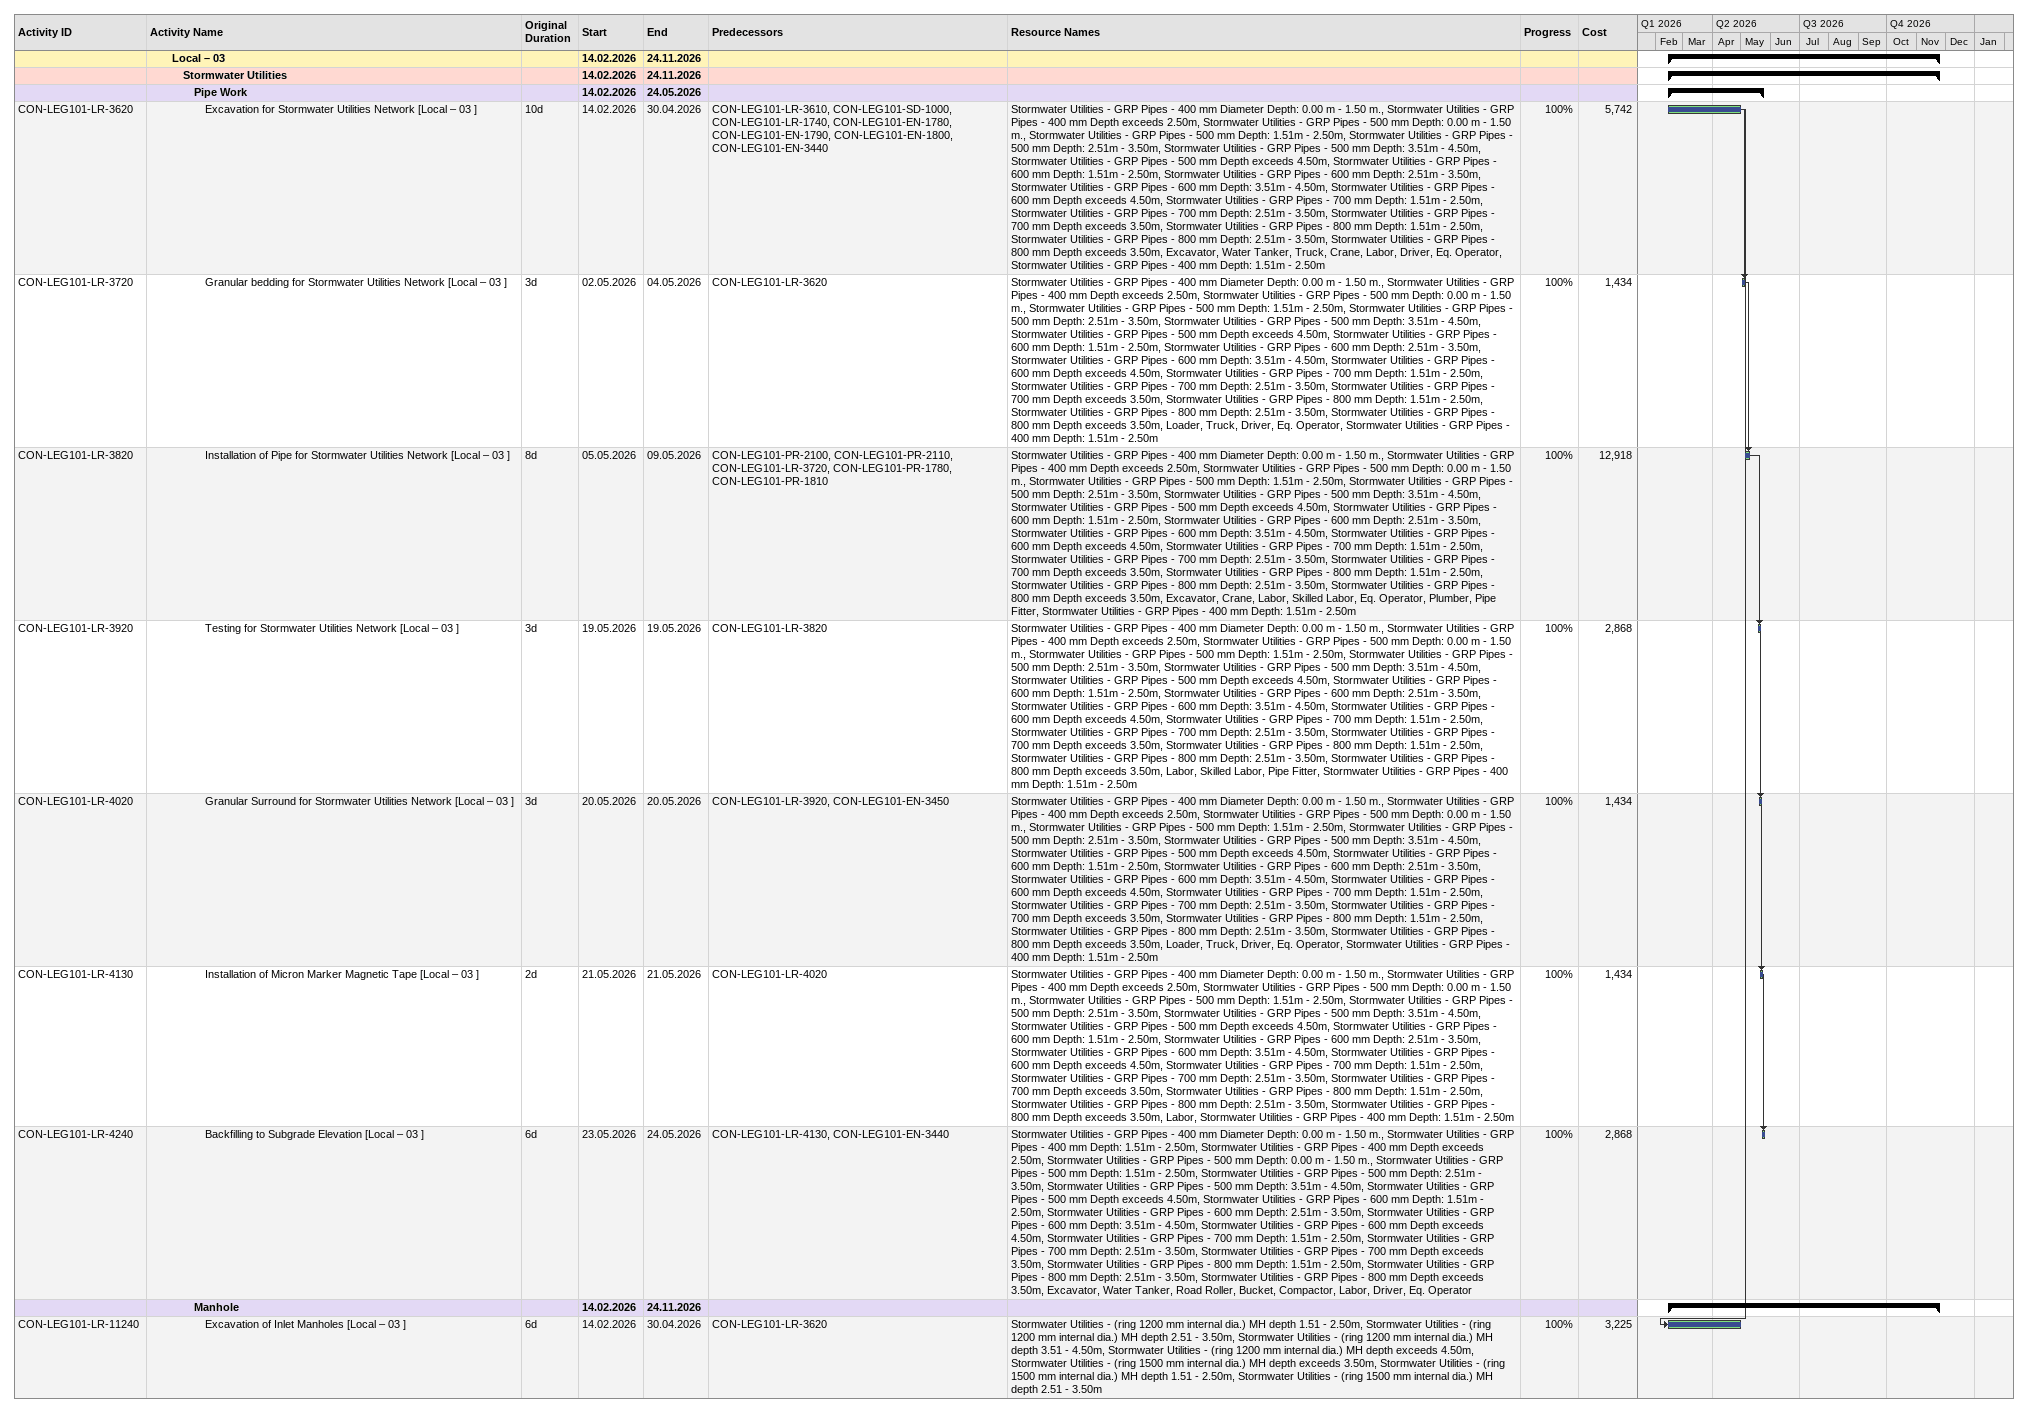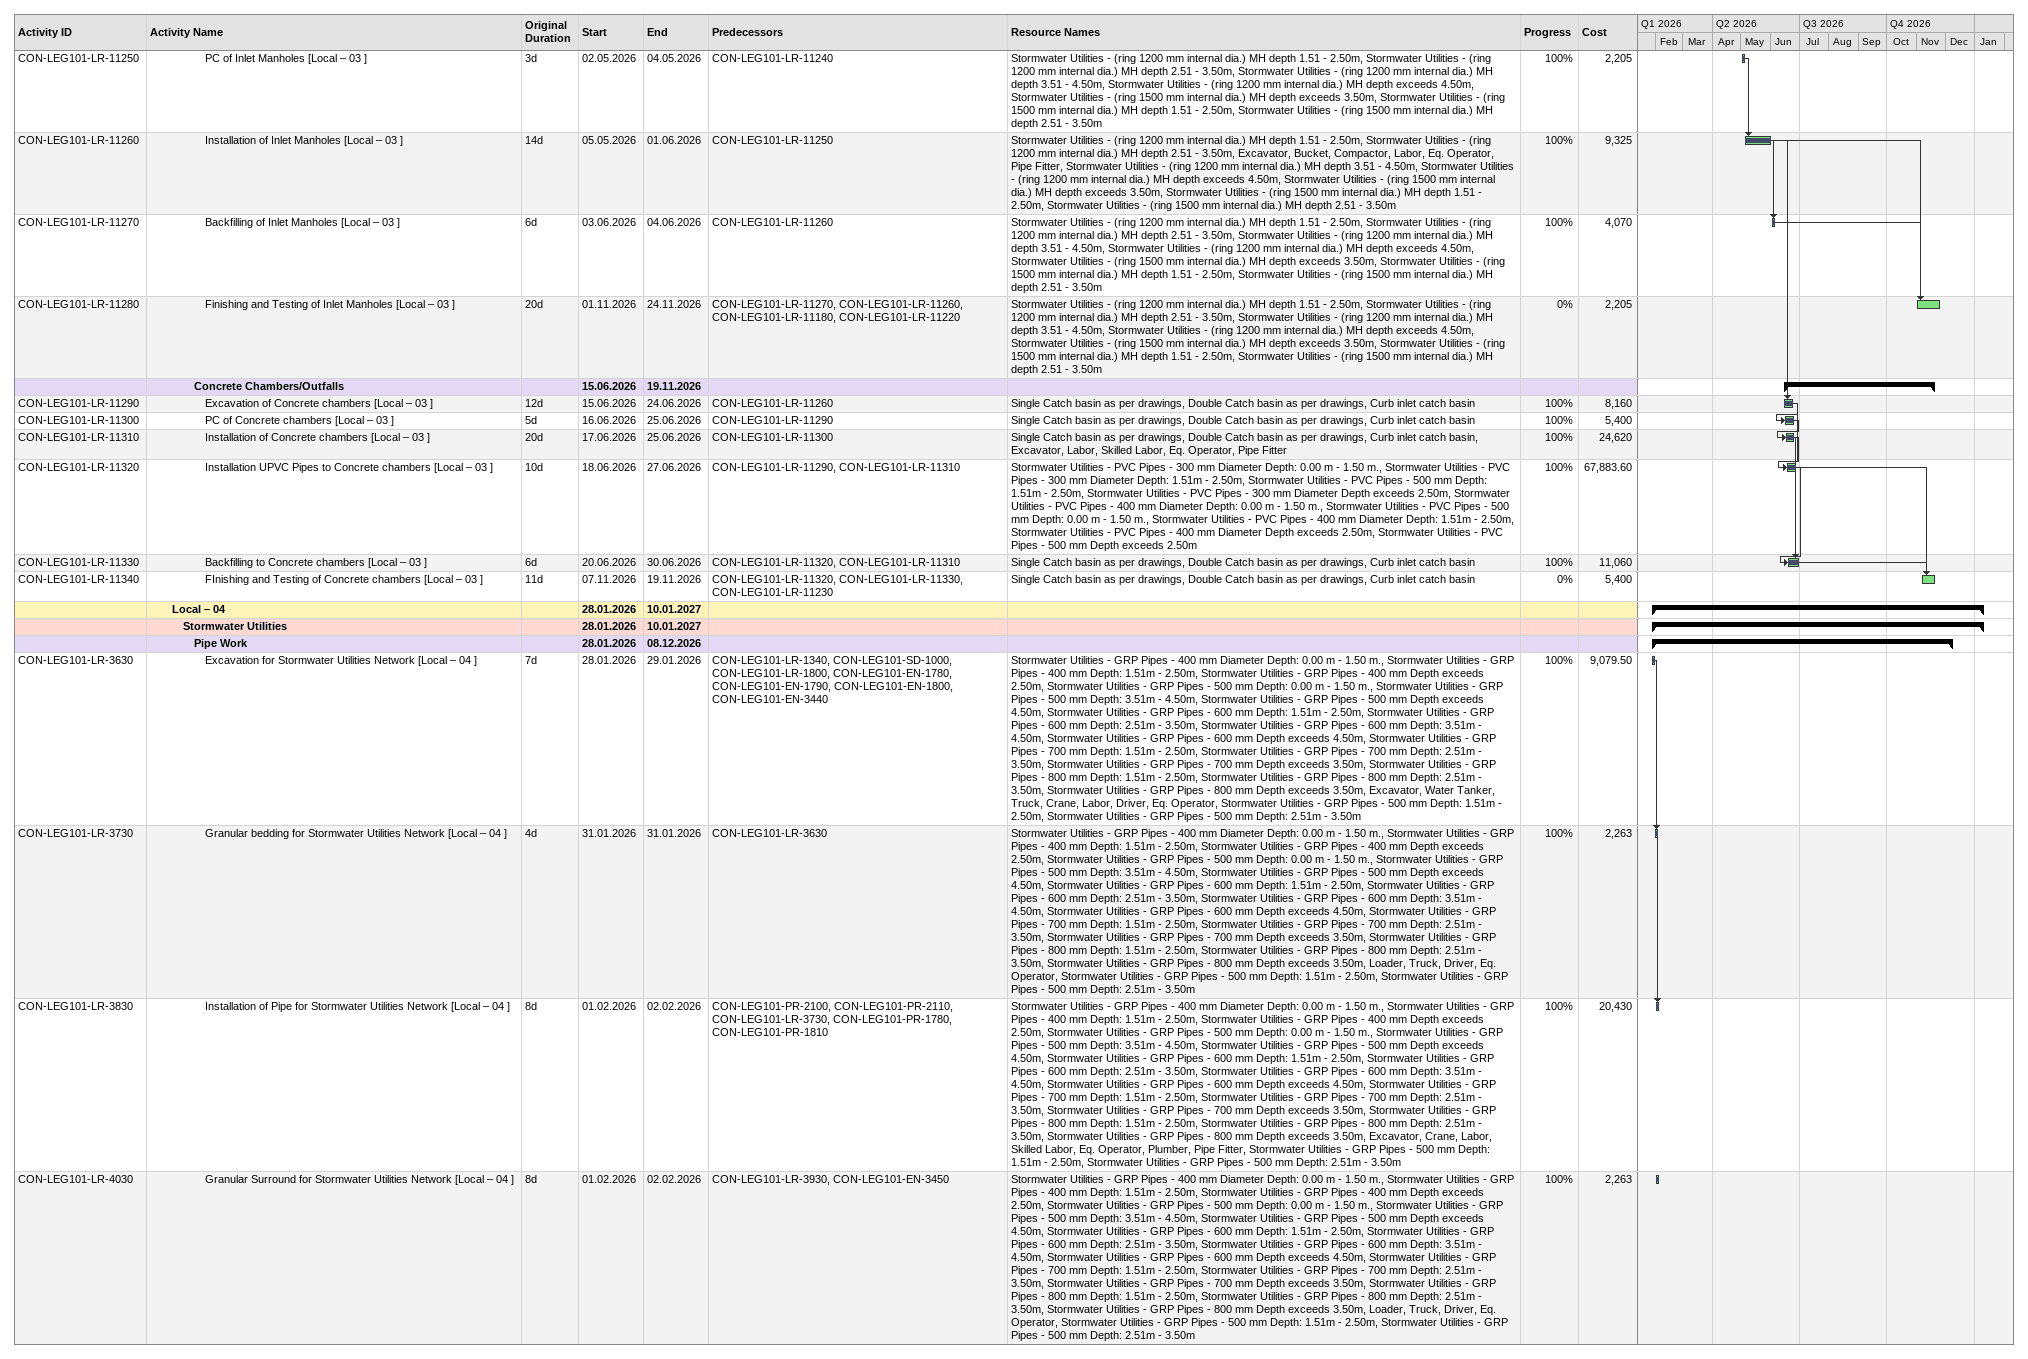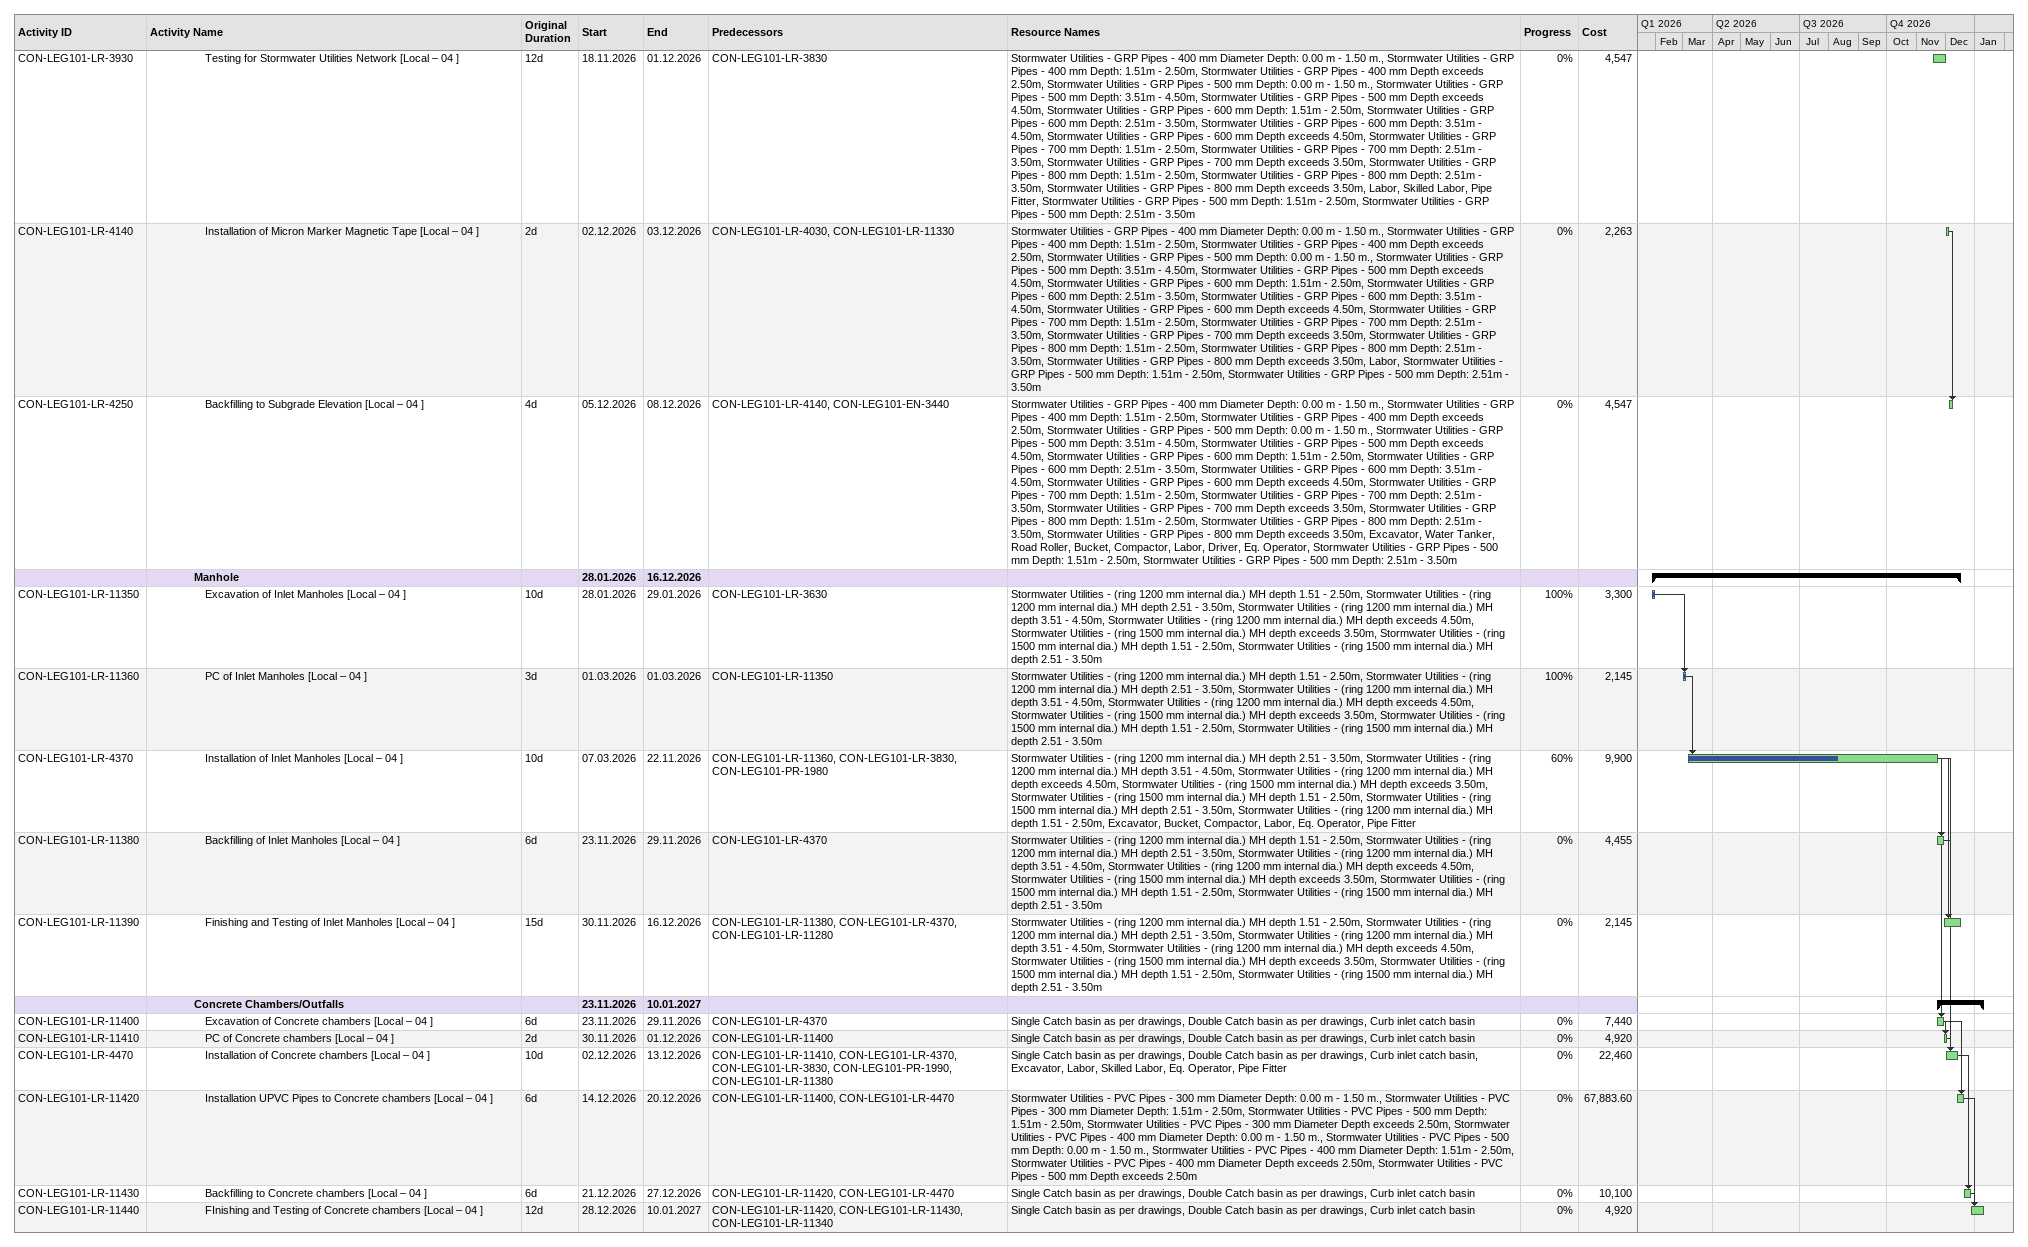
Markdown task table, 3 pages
| ID | Level | Task | Original duration | Start | Finish | Predecessors | Resources | % complete | Cost |
|---|---|---|---|---|---|---|---|---|---|
|  | 3 | **Local – 03** |  | 2026-02-14 | 2026-11-24 |  |  |  |  |
|  | 4 | **Stormwater Utilities** |  | 2026-02-14 | 2026-11-24 |  |  |  |  |
|  | 5 | **Pipe Work** |  | 2026-02-14 | 2026-05-24 |  |  |  |  |
| CON-LEG101-LR-3620 | 6 | Excavation for Stormwater Utilities Network [Local – 03 ] | 10d | 2026-02-14 | 2026-04-30 | CON-LEG101-LR-3610, CON-LEG101-SD-1000, CON-LEG101-LR-1740, CON-LEG101-EN-1780, CON-LEG101-EN-1790, CON-LEG101-EN-1800, CON-LEG101-EN-3440 | Stormwater Utilities - GRP Pipes - 400 mm Diameter Depth: 0.00 m - 1.50 m., Stormwater Utilities - GRP Pipes - 400 mm Depth exceeds 2.50m, Stormwater Utilities - GRP Pipes - 500 mm Depth: 0.00 m - 1.50 m., Stormwater Utilities - GRP Pipes - 500 mm Depth: 1.51m - 2.50m, Stormwater Utilities - GRP Pipes - 500 mm Depth: 2.51m - 3.50m, Stormwater Utilities - GRP Pipes - 500 mm Depth: 3.51m - 4.50m, Stormwater Utilities - GRP Pipes - 500 mm Depth exceeds 4.50m, Stormwater Utilities - GRP Pipes - 600 mm Depth: 1.51m - 2.50m, Stormwater Utilities - GRP Pipes - 600 mm Depth: 2.51m - 3.50m, Stormwater Utilities - GRP Pipes - 600 mm Depth: 3.51m - 4.50m, Stormwater Utilities - GRP Pipes - 600 mm Depth exceeds 4.50m, Stormwater Utilities - GRP Pipes - 700 mm Depth: 1.51m - 2.50m, Stormwater Utilities - GRP Pipes - 700 mm Depth: 2.51m - 3.50m, Stormwater Utilities - GRP Pipes - 700 mm Depth exceeds 3.50m, Stormwater Utilities - GRP Pipes - 800 mm Depth: 1.51m - 2.50m, Stormwater Utilities - GRP Pipes - 800 mm Depth: 2.51m - 3.50m, Stormwater Utilities - GRP Pipes - 800 mm Depth exceeds 3.50m, Excavator, Water Tanker, Truck, Crane, Labor, Driver, Eq. Operator, Stormwater Utilities - GRP Pipes - 400 mm Depth: 1.51m - 2.50m | 100 | 5742 |
| CON-LEG101-LR-3720 | 6 | Granular bedding for Stormwater Utilities Network [Local – 03 ] | 3d | 2026-05-02 | 2026-05-04 | CON-LEG101-LR-3620 | Stormwater Utilities - GRP Pipes - 400 mm Diameter Depth: 0.00 m - 1.50 m., Stormwater Utilities - GRP Pipes - 400 mm Depth exceeds 2.50m, Stormwater Utilities - GRP Pipes - 500 mm Depth: 0.00 m - 1.50 m., Stormwater Utilities - GRP Pipes - 500 mm Depth: 1.51m - 2.50m, Stormwater Utilities - GRP Pipes - 500 mm Depth: 2.51m - 3.50m, Stormwater Utilities - GRP Pipes - 500 mm Depth: 3.51m - 4.50m, Stormwater Utilities - GRP Pipes - 500 mm Depth exceeds 4.50m, Stormwater Utilities - GRP Pipes - 600 mm Depth: 1.51m - 2.50m, Stormwater Utilities - GRP Pipes - 600 mm Depth: 2.51m - 3.50m, Stormwater Utilities - GRP Pipes - 600 mm Depth: 3.51m - 4.50m, Stormwater Utilities - GRP Pipes - 600 mm Depth exceeds 4.50m, Stormwater Utilities - GRP Pipes - 700 mm Depth: 1.51m - 2.50m, Stormwater Utilities - GRP Pipes - 700 mm Depth: 2.51m - 3.50m, Stormwater Utilities - GRP Pipes - 700 mm Depth exceeds 3.50m, Stormwater Utilities - GRP Pipes - 800 mm Depth: 1.51m - 2.50m, Stormwater Utilities - GRP Pipes - 800 mm Depth: 2.51m - 3.50m, Stormwater Utilities - GRP Pipes - 800 mm Depth exceeds 3.50m, Loader, Truck, Driver, Eq. Operator, Stormwater Utilities - GRP Pipes - 400 mm Depth: 1.51m - 2.50m | 100 | 1434 |
| CON-LEG101-LR-3820 | 6 | Installation of Pipe for Stormwater Utilities Network [Local – 03 ] | 8d | 2026-05-05 | 2026-05-09 | CON-LEG101-PR-2100, CON-LEG101-PR-2110, CON-LEG101-LR-3720, CON-LEG101-PR-1780, CON-LEG101-PR-1810 | Stormwater Utilities - GRP Pipes - 400 mm Diameter Depth: 0.00 m - 1.50 m., Stormwater Utilities - GRP Pipes - 400 mm Depth exceeds 2.50m, Stormwater Utilities - GRP Pipes - 500 mm Depth: 0.00 m - 1.50 m., Stormwater Utilities - GRP Pipes - 500 mm Depth: 1.51m - 2.50m, Stormwater Utilities - GRP Pipes - 500 mm Depth: 2.51m - 3.50m, Stormwater Utilities - GRP Pipes - 500 mm Depth: 3.51m - 4.50m, Stormwater Utilities - GRP Pipes - 500 mm Depth exceeds 4.50m, Stormwater Utilities - GRP Pipes - 600 mm Depth: 1.51m - 2.50m, Stormwater Utilities - GRP Pipes - 600 mm Depth: 2.51m - 3.50m, Stormwater Utilities - GRP Pipes - 600 mm Depth: 3.51m - 4.50m, Stormwater Utilities - GRP Pipes - 600 mm Depth exceeds 4.50m, Stormwater Utilities - GRP Pipes - 700 mm Depth: 1.51m - 2.50m, Stormwater Utilities - GRP Pipes - 700 mm Depth: 2.51m - 3.50m, Stormwater Utilities - GRP Pipes - 700 mm Depth exceeds 3.50m, Stormwater Utilities - GRP Pipes - 800 mm Depth: 1.51m - 2.50m, Stormwater Utilities - GRP Pipes - 800 mm Depth: 2.51m - 3.50m, Stormwater Utilities - GRP Pipes - 800 mm Depth exceeds 3.50m, Excavator, Crane, Labor, Skilled Labor, Eq. Operator, Plumber, Pipe Fitter, Stormwater Utilities - GRP Pipes - 400 mm Depth: 1.51m - 2.50m | 100 | 12918 |
| CON-LEG101-LR-3920 | 6 | Testing for Stormwater Utilities Network [Local – 03 ] | 3d | 2026-05-19 | 2026-05-19 | CON-LEG101-LR-3820 | Stormwater Utilities - GRP Pipes - 400 mm Diameter Depth: 0.00 m - 1.50 m., Stormwater Utilities - GRP Pipes - 400 mm Depth exceeds 2.50m, Stormwater Utilities - GRP Pipes - 500 mm Depth: 0.00 m - 1.50 m., Stormwater Utilities - GRP Pipes - 500 mm Depth: 1.51m - 2.50m, Stormwater Utilities - GRP Pipes - 500 mm Depth: 2.51m - 3.50m, Stormwater Utilities - GRP Pipes - 500 mm Depth: 3.51m - 4.50m, Stormwater Utilities - GRP Pipes - 500 mm Depth exceeds 4.50m, Stormwater Utilities - GRP Pipes - 600 mm Depth: 1.51m - 2.50m, Stormwater Utilities - GRP Pipes - 600 mm Depth: 2.51m - 3.50m, Stormwater Utilities - GRP Pipes - 600 mm Depth: 3.51m - 4.50m, Stormwater Utilities - GRP Pipes - 600 mm Depth exceeds 4.50m, Stormwater Utilities - GRP Pipes - 700 mm Depth: 1.51m - 2.50m, Stormwater Utilities - GRP Pipes - 700 mm Depth: 2.51m - 3.50m, Stormwater Utilities - GRP Pipes - 700 mm Depth exceeds 3.50m, Stormwater Utilities - GRP Pipes - 800 mm Depth: 1.51m - 2.50m, Stormwater Utilities - GRP Pipes - 800 mm Depth: 2.51m - 3.50m, Stormwater Utilities - GRP Pipes - 800 mm Depth exceeds 3.50m, Labor, Skilled Labor, Pipe Fitter, Stormwater Utilities - GRP Pipes - 400 mm Depth: 1.51m - 2.50m | 100 | 2868 |
| CON-LEG101-LR-4020 | 6 | Granular Surround for Stormwater Utilities Network [Local – 03 ] | 3d | 2026-05-20 | 2026-05-20 | CON-LEG101-LR-3920, CON-LEG101-EN-3450 | Stormwater Utilities - GRP Pipes - 400 mm Diameter Depth: 0.00 m - 1.50 m., Stormwater Utilities - GRP Pipes - 400 mm Depth exceeds 2.50m, Stormwater Utilities - GRP Pipes - 500 mm Depth: 0.00 m - 1.50 m., Stormwater Utilities - GRP Pipes - 500 mm Depth: 1.51m - 2.50m, Stormwater Utilities - GRP Pipes - 500 mm Depth: 2.51m - 3.50m, Stormwater Utilities - GRP Pipes - 500 mm Depth: 3.51m - 4.50m, Stormwater Utilities - GRP Pipes - 500 mm Depth exceeds 4.50m, Stormwater Utilities - GRP Pipes - 600 mm Depth: 1.51m - 2.50m, Stormwater Utilities - GRP Pipes - 600 mm Depth: 2.51m - 3.50m, Stormwater Utilities - GRP Pipes - 600 mm Depth: 3.51m - 4.50m, Stormwater Utilities - GRP Pipes - 600 mm Depth exceeds 4.50m, Stormwater Utilities - GRP Pipes - 700 mm Depth: 1.51m - 2.50m, Stormwater Utilities - GRP Pipes - 700 mm Depth: 2.51m - 3.50m, Stormwater Utilities - GRP Pipes - 700 mm Depth exceeds 3.50m, Stormwater Utilities - GRP Pipes - 800 mm Depth: 1.51m - 2.50m, Stormwater Utilities - GRP Pipes - 800 mm Depth: 2.51m - 3.50m, Stormwater Utilities - GRP Pipes - 800 mm Depth exceeds 3.50m, Loader, Truck, Driver, Eq. Operator, Stormwater Utilities - GRP Pipes - 400 mm Depth: 1.51m - 2.50m | 100 | 1434 |
| CON-LEG101-LR-4130 | 6 | Installation of Micron Marker Magnetic Tape [Local – 03 ] | 2d | 2026-05-21 | 2026-05-21 | CON-LEG101-LR-4020 | Stormwater Utilities - GRP Pipes - 400 mm Diameter Depth: 0.00 m - 1.50 m., Stormwater Utilities - GRP Pipes - 400 mm Depth exceeds 2.50m, Stormwater Utilities - GRP Pipes - 500 mm Depth: 0.00 m - 1.50 m., Stormwater Utilities - GRP Pipes - 500 mm Depth: 1.51m - 2.50m, Stormwater Utilities - GRP Pipes - 500 mm Depth: 2.51m - 3.50m, Stormwater Utilities - GRP Pipes - 500 mm Depth: 3.51m - 4.50m, Stormwater Utilities - GRP Pipes - 500 mm Depth exceeds 4.50m, Stormwater Utilities - GRP Pipes - 600 mm Depth: 1.51m - 2.50m, Stormwater Utilities - GRP Pipes - 600 mm Depth: 2.51m - 3.50m, Stormwater Utilities - GRP Pipes - 600 mm Depth: 3.51m - 4.50m, Stormwater Utilities - GRP Pipes - 600 mm Depth exceeds 4.50m, Stormwater Utilities - GRP Pipes - 700 mm Depth: 1.51m - 2.50m, Stormwater Utilities - GRP Pipes - 700 mm Depth: 2.51m - 3.50m, Stormwater Utilities - GRP Pipes - 700 mm Depth exceeds 3.50m, Stormwater Utilities - GRP Pipes - 800 mm Depth: 1.51m - 2.50m, Stormwater Utilities - GRP Pipes - 800 mm Depth: 2.51m - 3.50m, Stormwater Utilities - GRP Pipes - 800 mm Depth exceeds 3.50m, Labor, Stormwater Utilities - GRP Pipes - 400 mm Depth: 1.51m - 2.50m | 100 | 1434 |
| CON-LEG101-LR-4240 | 6 | Backfilling to Subgrade Elevation [Local – 03 ] | 6d | 2026-05-23 | 2026-05-24 | CON-LEG101-LR-4130, CON-LEG101-EN-3440 | Stormwater Utilities - GRP Pipes - 400 mm Diameter Depth: 0.00 m - 1.50 m., Stormwater Utilities - GRP Pipes - 400 mm Depth: 1.51m - 2.50m, Stormwater Utilities - GRP Pipes - 400 mm Depth exceeds 2.50m, Stormwater Utilities - GRP Pipes - 500 mm Depth: 0.00 m - 1.50 m., Stormwater Utilities - GRP Pipes - 500 mm Depth: 1.51m - 2.50m, Stormwater Utilities - GRP Pipes - 500 mm Depth: 2.51m - 3.50m, Stormwater Utilities - GRP Pipes - 500 mm Depth: 3.51m - 4.50m, Stormwater Utilities - GRP Pipes - 500 mm Depth exceeds 4.50m, Stormwater Utilities - GRP Pipes - 600 mm Depth: 1.51m - 2.50m, Stormwater Utilities - GRP Pipes - 600 mm Depth: 2.51m - 3.50m, Stormwater Utilities - GRP Pipes - 600 mm Depth: 3.51m - 4.50m, Stormwater Utilities - GRP Pipes - 600 mm Depth exceeds 4.50m, Stormwater Utilities - GRP Pipes - 700 mm Depth: 1.51m - 2.50m, Stormwater Utilities - GRP Pipes - 700 mm Depth: 2.51m - 3.50m, Stormwater Utilities - GRP Pipes - 700 mm Depth exceeds 3.50m, Stormwater Utilities - GRP Pipes - 800 mm Depth: 1.51m - 2.50m, Stormwater Utilities - GRP Pipes - 800 mm Depth: 2.51m - 3.50m, Stormwater Utilities - GRP Pipes - 800 mm Depth exceeds 3.50m, Excavator, Water Tanker, Road Roller, Bucket, Compactor, Labor, Driver, Eq. Operator | 100 | 2868 |
|  | 5 | **Manhole** |  | 2026-02-14 | 2026-11-24 |  |  |  |  |
| CON-LEG101-LR-11240 | 6 | Excavation of Inlet Manholes [Local – 03 ] | 6d | 2026-02-14 | 2026-04-30 | CON-LEG101-LR-3620 | Stormwater Utilities - (ring 1200 mm internal dia.) MH depth 1.51 - 2.50m, Stormwater Utilities - (ring 1200 mm internal dia.) MH depth 2.51 - 3.50m, Stormwater Utilities - (ring 1200 mm internal dia.) MH depth 3.51 - 4.50m, Stormwater Utilities - (ring 1200 mm internal dia.) MH depth exceeds 4.50m, Stormwater Utilities - (ring 1500 mm internal dia.) MH depth exceeds 3.50m, Stormwater Utilities - (ring 1500 mm internal dia.) MH depth 1.51 - 2.50m, Stormwater Utilities - (ring 1500 mm internal dia.) MH depth 2.51 - 3.50m | 100 | 3225 |
| CON-LEG101-LR-11250 | 6 | PC of Inlet Manholes [Local – 03 ] | 3d | 2026-05-02 | 2026-05-04 | CON-LEG101-LR-11240 | Stormwater Utilities - (ring 1200 mm internal dia.) MH depth 1.51 - 2.50m, Stormwater Utilities - (ring 1200 mm internal dia.) MH depth 2.51 - 3.50m, Stormwater Utilities - (ring 1200 mm internal dia.) MH depth 3.51 - 4.50m, Stormwater Utilities - (ring 1200 mm internal dia.) MH depth exceeds 4.50m, Stormwater Utilities - (ring 1500 mm internal dia.) MH depth exceeds 3.50m, Stormwater Utilities - (ring 1500 mm internal dia.) MH depth 1.51 - 2.50m, Stormwater Utilities - (ring 1500 mm internal dia.) MH depth 2.51 - 3.50m | 100 | 2205 |
| CON-LEG101-LR-11260 | 6 | Installation of Inlet Manholes [Local – 03 ] | 14d | 2026-05-05 | 2026-06-01 | CON-LEG101-LR-11250 | Stormwater Utilities - (ring 1200 mm internal dia.) MH depth 1.51 - 2.50m, Stormwater Utilities - (ring 1200 mm internal dia.) MH depth 2.51 - 3.50m, Excavator, Bucket, Compactor, Labor, Eq. Operator, Pipe Fitter, Stormwater Utilities - (ring 1200 mm internal dia.) MH depth 3.51 - 4.50m, Stormwater Utilities - (ring 1200 mm internal dia.) MH depth exceeds 4.50m, Stormwater Utilities - (ring 1500 mm internal dia.) MH depth exceeds 3.50m, Stormwater Utilities - (ring 1500 mm internal dia.) MH depth 1.51 - 2.50m, Stormwater Utilities - (ring 1500 mm internal dia.) MH depth 2.51 - 3.50m | 100 | 9325 |
| CON-LEG101-LR-11270 | 6 | Backfilling of Inlet Manholes [Local – 03 ] | 6d | 2026-06-03 | 2026-06-04 | CON-LEG101-LR-11260 | Stormwater Utilities - (ring 1200 mm internal dia.) MH depth 1.51 - 2.50m, Stormwater Utilities - (ring 1200 mm internal dia.) MH depth 2.51 - 3.50m, Stormwater Utilities - (ring 1200 mm internal dia.) MH depth 3.51 - 4.50m, Stormwater Utilities - (ring 1200 mm internal dia.) MH depth exceeds 4.50m, Stormwater Utilities - (ring 1500 mm internal dia.) MH depth exceeds 3.50m, Stormwater Utilities - (ring 1500 mm internal dia.) MH depth 1.51 - 2.50m, Stormwater Utilities - (ring 1500 mm internal dia.) MH depth 2.51 - 3.50m | 100 | 4070 |
| CON-LEG101-LR-11280 | 6 | Finishing and Testing of Inlet Manholes [Local – 03 ] | 20d | 2026-11-01 | 2026-11-24 | CON-LEG101-LR-11270, CON-LEG101-LR-11260, CON-LEG101-LR-11180, CON-LEG101-LR-11220 | Stormwater Utilities - (ring 1200 mm internal dia.) MH depth 1.51 - 2.50m, Stormwater Utilities - (ring 1200 mm internal dia.) MH depth 2.51 - 3.50m, Stormwater Utilities - (ring 1200 mm internal dia.) MH depth 3.51 - 4.50m, Stormwater Utilities - (ring 1200 mm internal dia.) MH depth exceeds 4.50m, Stormwater Utilities - (ring 1500 mm internal dia.) MH depth exceeds 3.50m, Stormwater Utilities - (ring 1500 mm internal dia.) MH depth 1.51 - 2.50m, Stormwater Utilities - (ring 1500 mm internal dia.) MH depth 2.51 - 3.50m | 0 | 2205 |
|  | 5 | **Concrete Chambers/Outfalls** |  | 2026-06-15 | 2026-11-19 |  |  |  |  |
| CON-LEG101-LR-11290 | 6 | Excavation of Concrete chambers [Local – 03 ] | 12d | 2026-06-15 | 2026-06-24 | CON-LEG101-LR-11260 | Single Catch basin as per drawings, Double Catch basin as per drawings, Curb inlet catch basin | 100 | 8160 |
| CON-LEG101-LR-11300 | 6 | PC of Concrete chambers [Local – 03 ] | 5d | 2026-06-16 | 2026-06-25 | CON-LEG101-LR-11290 | Single Catch basin as per drawings, Double Catch basin as per drawings, Curb inlet catch basin | 100 | 5400 |
| CON-LEG101-LR-11310 | 6 | Installation of Concrete chambers [Local – 03 ] | 20d | 2026-06-17 | 2026-06-25 | CON-LEG101-LR-11300 | Single Catch basin as per drawings, Double Catch basin as per drawings, Curb inlet catch basin, Excavator, Labor, Skilled Labor, Eq. Operator, Pipe Fitter | 100 | 24620 |
| CON-LEG101-LR-11320 | 6 | Installation UPVC Pipes to Concrete chambers [Local – 03 ] | 10d | 2026-06-18 | 2026-06-27 | CON-LEG101-LR-11290, CON-LEG101-LR-11310 | Stormwater Utilities - PVC Pipes - 300 mm Diameter Depth: 0.00 m - 1.50 m., Stormwater Utilities - PVC Pipes - 300 mm Diameter Depth: 1.51m - 2.50m, Stormwater Utilities - PVC Pipes - 500 mm Depth: 1.51m - 2.50m, Stormwater Utilities - PVC Pipes - 300 mm Diameter Depth exceeds 2.50m, Stormwater Utilities - PVC Pipes - 400 mm Diameter Depth: 0.00 m - 1.50 m., Stormwater Utilities - PVC Pipes - 500 mm Depth: 0.00 m - 1.50 m., Stormwater Utilities - PVC Pipes - 400 mm Diameter Depth: 1.51m - 2.50m, Stormwater Utilities - PVC Pipes - 400 mm Diameter Depth exceeds 2.50m, Stormwater Utilities - PVC Pipes - 500 mm Depth exceeds 2.50m | 100 | 67883.60 |
| CON-LEG101-LR-11330 | 6 | Backfilling to Concrete chambers [Local – 03 ] | 6d | 2026-06-20 | 2026-06-30 | CON-LEG101-LR-11320, CON-LEG101-LR-11310 | Single Catch basin as per drawings, Double Catch basin as per drawings, Curb inlet catch basin | 100 | 11060 |
| CON-LEG101-LR-11340 | 6 | FInishing and Testing of Concrete chambers [Local – 03 ] | 11d | 2026-11-07 | 2026-11-19 | CON-LEG101-LR-11320, CON-LEG101-LR-11330, CON-LEG101-LR-11230 | Single Catch basin as per drawings, Double Catch basin as per drawings, Curb inlet catch basin | 0 | 5400 |
|  | 3 | **Local – 04** |  | 2026-01-28 | 2027-01-10 |  |  |  |  |
|  | 4 | **Stormwater Utilities** |  | 2026-01-28 | 2027-01-10 |  |  |  |  |
|  | 5 | **Pipe Work** |  | 2026-01-28 | 2026-12-08 |  |  |  |  |
| CON-LEG101-LR-3630 | 6 | Excavation for Stormwater Utilities Network [Local – 04 ] | 7d | 2026-01-28 | 2026-01-29 | CON-LEG101-LR-1340, CON-LEG101-SD-1000, CON-LEG101-LR-1800, CON-LEG101-EN-1780, CON-LEG101-EN-1790, CON-LEG101-EN-1800, CON-LEG101-EN-3440 | Stormwater Utilities - GRP Pipes - 400 mm Diameter Depth: 0.00 m - 1.50 m., Stormwater Utilities - GRP Pipes - 400 mm Depth: 1.51m - 2.50m, Stormwater Utilities - GRP Pipes - 400 mm Depth exceeds 2.50m, Stormwater Utilities - GRP Pipes - 500 mm Depth: 0.00 m - 1.50 m., Stormwater Utilities - GRP Pipes - 500 mm Depth: 3.51m - 4.50m, Stormwater Utilities - GRP Pipes - 500 mm Depth exceeds 4.50m, Stormwater Utilities - GRP Pipes - 600 mm Depth: 1.51m - 2.50m, Stormwater Utilities - GRP Pipes - 600 mm Depth: 2.51m - 3.50m, Stormwater Utilities - GRP Pipes - 600 mm Depth: 3.51m - 4.50m, Stormwater Utilities - GRP Pipes - 600 mm Depth exceeds 4.50m, Stormwater Utilities - GRP Pipes - 700 mm Depth: 1.51m - 2.50m, Stormwater Utilities - GRP Pipes - 700 mm Depth: 2.51m - 3.50m, Stormwater Utilities - GRP Pipes - 700 mm Depth exceeds 3.50m, Stormwater Utilities - GRP Pipes - 800 mm Depth: 1.51m - 2.50m, Stormwater Utilities - GRP Pipes - 800 mm Depth: 2.51m - 3.50m, Stormwater Utilities - GRP Pipes - 800 mm Depth exceeds 3.50m, Excavator, Water Tanker, Truck, Crane, Labor, Driver, Eq. Operator, Stormwater Utilities - GRP Pipes - 500 mm Depth: 1.51m - 2.50m, Stormwater Utilities - GRP Pipes - 500 mm Depth: 2.51m - 3.50m | 100 | 9079.50 |
| CON-LEG101-LR-3730 | 6 | Granular bedding for Stormwater Utilities Network [Local – 04 ] | 4d | 2026-01-31 | 2026-01-31 | CON-LEG101-LR-3630 | Stormwater Utilities - GRP Pipes - 400 mm Diameter Depth: 0.00 m - 1.50 m., Stormwater Utilities - GRP Pipes - 400 mm Depth: 1.51m - 2.50m, Stormwater Utilities - GRP Pipes - 400 mm Depth exceeds 2.50m, Stormwater Utilities - GRP Pipes - 500 mm Depth: 0.00 m - 1.50 m., Stormwater Utilities - GRP Pipes - 500 mm Depth: 3.51m - 4.50m, Stormwater Utilities - GRP Pipes - 500 mm Depth exceeds 4.50m, Stormwater Utilities - GRP Pipes - 600 mm Depth: 1.51m - 2.50m, Stormwater Utilities - GRP Pipes - 600 mm Depth: 2.51m - 3.50m, Stormwater Utilities - GRP Pipes - 600 mm Depth: 3.51m - 4.50m, Stormwater Utilities - GRP Pipes - 600 mm Depth exceeds 4.50m, Stormwater Utilities - GRP Pipes - 700 mm Depth: 1.51m - 2.50m, Stormwater Utilities - GRP Pipes - 700 mm Depth: 2.51m - 3.50m, Stormwater Utilities - GRP Pipes - 700 mm Depth exceeds 3.50m, Stormwater Utilities - GRP Pipes - 800 mm Depth: 1.51m - 2.50m, Stormwater Utilities - GRP Pipes - 800 mm Depth: 2.51m - 3.50m, Stormwater Utilities - GRP Pipes - 800 mm Depth exceeds 3.50m, Loader, Truck, Driver, Eq. Operator, Stormwater Utilities - GRP Pipes - 500 mm Depth: 1.51m - 2.50m, Stormwater Utilities - GRP Pipes - 500 mm Depth: 2.51m - 3.50m | 100 | 2263 |
| CON-LEG101-LR-3830 | 6 | Installation of Pipe for Stormwater Utilities Network [Local – 04 ] | 8d | 2026-02-01 | 2026-02-02 | CON-LEG101-PR-2100, CON-LEG101-PR-2110, CON-LEG101-LR-3730, CON-LEG101-PR-1780, CON-LEG101-PR-1810 | Stormwater Utilities - GRP Pipes - 400 mm Diameter Depth: 0.00 m - 1.50 m., Stormwater Utilities - GRP Pipes - 400 mm Depth: 1.51m - 2.50m, Stormwater Utilities - GRP Pipes - 400 mm Depth exceeds 2.50m, Stormwater Utilities - GRP Pipes - 500 mm Depth: 0.00 m - 1.50 m., Stormwater Utilities - GRP Pipes - 500 mm Depth: 3.51m - 4.50m, Stormwater Utilities - GRP Pipes - 500 mm Depth exceeds 4.50m, Stormwater Utilities - GRP Pipes - 600 mm Depth: 1.51m - 2.50m, Stormwater Utilities - GRP Pipes - 600 mm Depth: 2.51m - 3.50m, Stormwater Utilities - GRP Pipes - 600 mm Depth: 3.51m - 4.50m, Stormwater Utilities - GRP Pipes - 600 mm Depth exceeds 4.50m, Stormwater Utilities - GRP Pipes - 700 mm Depth: 1.51m - 2.50m, Stormwater Utilities - GRP Pipes - 700 mm Depth: 2.51m - 3.50m, Stormwater Utilities - GRP Pipes - 700 mm Depth exceeds 3.50m, Stormwater Utilities - GRP Pipes - 800 mm Depth: 1.51m - 2.50m, Stormwater Utilities - GRP Pipes - 800 mm Depth: 2.51m - 3.50m, Stormwater Utilities - GRP Pipes - 800 mm Depth exceeds 3.50m, Excavator, Crane, Labor, Skilled Labor, Eq. Operator, Plumber, Pipe Fitter, Stormwater Utilities - GRP Pipes - 500 mm Depth: 1.51m - 2.50m, Stormwater Utilities - GRP Pipes - 500 mm Depth: 2.51m - 3.50m | 100 | 20430 |
| CON-LEG101-LR-4030 | 6 | Granular Surround for Stormwater Utilities Network [Local – 04 ] | 8d | 2026-02-01 | 2026-02-02 | CON-LEG101-LR-3930, CON-LEG101-EN-3450 | Stormwater Utilities - GRP Pipes - 400 mm Diameter Depth: 0.00 m - 1.50 m., Stormwater Utilities - GRP Pipes - 400 mm Depth: 1.51m - 2.50m, Stormwater Utilities - GRP Pipes - 400 mm Depth exceeds 2.50m, Stormwater Utilities - GRP Pipes - 500 mm Depth: 0.00 m - 1.50 m., Stormwater Utilities - GRP Pipes - 500 mm Depth: 3.51m - 4.50m, Stormwater Utilities - GRP Pipes - 500 mm Depth exceeds 4.50m, Stormwater Utilities - GRP Pipes - 600 mm Depth: 1.51m - 2.50m, Stormwater Utilities - GRP Pipes - 600 mm Depth: 2.51m - 3.50m, Stormwater Utilities - GRP Pipes - 600 mm Depth: 3.51m - 4.50m, Stormwater Utilities - GRP Pipes - 600 mm Depth exceeds 4.50m, Stormwater Utilities - GRP Pipes - 700 mm Depth: 1.51m - 2.50m, Stormwater Utilities - GRP Pipes - 700 mm Depth: 2.51m - 3.50m, Stormwater Utilities - GRP Pipes - 700 mm Depth exceeds 3.50m, Stormwater Utilities - GRP Pipes - 800 mm Depth: 1.51m - 2.50m, Stormwater Utilities - GRP Pipes - 800 mm Depth: 2.51m - 3.50m, Stormwater Utilities - GRP Pipes - 800 mm Depth exceeds 3.50m, Loader, Truck, Driver, Eq. Operator, Stormwater Utilities - GRP Pipes - 500 mm Depth: 1.51m - 2.50m, Stormwater Utilities - GRP Pipes - 500 mm Depth: 2.51m - 3.50m | 100 | 2263 |
| CON-LEG101-LR-3930 | 6 | Testing for Stormwater Utilities Network [Local – 04 ] | 12d | 2026-11-18 | 2026-12-01 | CON-LEG101-LR-3830 | Stormwater Utilities - GRP Pipes - 400 mm Diameter Depth: 0.00 m - 1.50 m., Stormwater Utilities - GRP Pipes - 400 mm Depth: 1.51m - 2.50m, Stormwater Utilities - GRP Pipes - 400 mm Depth exceeds 2.50m, Stormwater Utilities - GRP Pipes - 500 mm Depth: 0.00 m - 1.50 m., Stormwater Utilities - GRP Pipes - 500 mm Depth: 3.51m - 4.50m, Stormwater Utilities - GRP Pipes - 500 mm Depth exceeds 4.50m, Stormwater Utilities - GRP Pipes - 600 mm Depth: 1.51m - 2.50m, Stormwater Utilities - GRP Pipes - 600 mm Depth: 2.51m - 3.50m, Stormwater Utilities - GRP Pipes - 600 mm Depth: 3.51m - 4.50m, Stormwater Utilities - GRP Pipes - 600 mm Depth exceeds 4.50m, Stormwater Utilities - GRP Pipes - 700 mm Depth: 1.51m - 2.50m, Stormwater Utilities - GRP Pipes - 700 mm Depth: 2.51m - 3.50m, Stormwater Utilities - GRP Pipes - 700 mm Depth exceeds 3.50m, Stormwater Utilities - GRP Pipes - 800 mm Depth: 1.51m - 2.50m, Stormwater Utilities - GRP Pipes - 800 mm Depth: 2.51m - 3.50m, Stormwater Utilities - GRP Pipes - 800 mm Depth exceeds 3.50m, Labor, Skilled Labor, Pipe Fitter, Stormwater Utilities - GRP Pipes - 500 mm Depth: 1.51m - 2.50m, Stormwater Utilities - GRP Pipes - 500 mm Depth: 2.51m - 3.50m | 0 | 4547 |
| CON-LEG101-LR-4140 | 6 | Installation of Micron Marker Magnetic Tape [Local – 04 ] | 2d | 2026-12-02 | 2026-12-03 | CON-LEG101-LR-4030, CON-LEG101-LR-11330 | Stormwater Utilities - GRP Pipes - 400 mm Diameter Depth: 0.00 m - 1.50 m., Stormwater Utilities - GRP Pipes - 400 mm Depth: 1.51m - 2.50m, Stormwater Utilities - GRP Pipes - 400 mm Depth exceeds 2.50m, Stormwater Utilities - GRP Pipes - 500 mm Depth: 0.00 m - 1.50 m., Stormwater Utilities - GRP Pipes - 500 mm Depth: 3.51m - 4.50m, Stormwater Utilities - GRP Pipes - 500 mm Depth exceeds 4.50m, Stormwater Utilities - GRP Pipes - 600 mm Depth: 1.51m - 2.50m, Stormwater Utilities - GRP Pipes - 600 mm Depth: 2.51m - 3.50m, Stormwater Utilities - GRP Pipes - 600 mm Depth: 3.51m - 4.50m, Stormwater Utilities - GRP Pipes - 600 mm Depth exceeds 4.50m, Stormwater Utilities - GRP Pipes - 700 mm Depth: 1.51m - 2.50m, Stormwater Utilities - GRP Pipes - 700 mm Depth: 2.51m - 3.50m, Stormwater Utilities - GRP Pipes - 700 mm Depth exceeds 3.50m, Stormwater Utilities - GRP Pipes - 800 mm Depth: 1.51m - 2.50m, Stormwater Utilities - GRP Pipes - 800 mm Depth: 2.51m - 3.50m, Stormwater Utilities - GRP Pipes - 800 mm Depth exceeds 3.50m, Labor, Stormwater Utilities - GRP Pipes - 500 mm Depth: 1.51m - 2.50m, Stormwater Utilities - GRP Pipes - 500 mm Depth: 2.51m - 3.50m | 0 | 2263 |
| CON-LEG101-LR-4250 | 6 | Backfilling to Subgrade Elevation [Local – 04 ] | 4d | 2026-12-05 | 2026-12-08 | CON-LEG101-LR-4140, CON-LEG101-EN-3440 | Stormwater Utilities - GRP Pipes - 400 mm Diameter Depth: 0.00 m - 1.50 m., Stormwater Utilities - GRP Pipes - 400 mm Depth: 1.51m - 2.50m, Stormwater Utilities - GRP Pipes - 400 mm Depth exceeds 2.50m, Stormwater Utilities - GRP Pipes - 500 mm Depth: 0.00 m - 1.50 m., Stormwater Utilities - GRP Pipes - 500 mm Depth: 3.51m - 4.50m, Stormwater Utilities - GRP Pipes - 500 mm Depth exceeds 4.50m, Stormwater Utilities - GRP Pipes - 600 mm Depth: 1.51m - 2.50m, Stormwater Utilities - GRP Pipes - 600 mm Depth: 2.51m - 3.50m, Stormwater Utilities - GRP Pipes - 600 mm Depth: 3.51m - 4.50m, Stormwater Utilities - GRP Pipes - 600 mm Depth exceeds 4.50m, Stormwater Utilities - GRP Pipes - 700 mm Depth: 1.51m - 2.50m, Stormwater Utilities - GRP Pipes - 700 mm Depth: 2.51m - 3.50m, Stormwater Utilities - GRP Pipes - 700 mm Depth exceeds 3.50m, Stormwater Utilities - GRP Pipes - 800 mm Depth: 1.51m - 2.50m, Stormwater Utilities - GRP Pipes - 800 mm Depth: 2.51m - 3.50m, Stormwater Utilities - GRP Pipes - 800 mm Depth exceeds 3.50m, Excavator, Water Tanker, Road Roller, Bucket, Compactor, Labor, Driver, Eq. Operator, Stormwater Utilities - GRP Pipes - 500 mm Depth: 1.51m - 2.50m, Stormwater Utilities - GRP Pipes - 500 mm Depth: 2.51m - 3.50m | 0 | 4547 |
|  | 5 | **Manhole** |  | 2026-01-28 | 2026-12-16 |  |  |  |  |
| CON-LEG101-LR-11350 | 6 | Excavation of Inlet Manholes [Local – 04 ] | 10d | 2026-01-28 | 2026-01-29 | CON-LEG101-LR-3630 | Stormwater Utilities - (ring 1200 mm internal dia.) MH depth 1.51 - 2.50m, Stormwater Utilities - (ring 1200 mm internal dia.) MH depth 2.51 - 3.50m, Stormwater Utilities - (ring 1200 mm internal dia.) MH depth 3.51 - 4.50m, Stormwater Utilities - (ring 1200 mm internal dia.) MH depth exceeds 4.50m, Stormwater Utilities - (ring 1500 mm internal dia.) MH depth exceeds 3.50m, Stormwater Utilities - (ring 1500 mm internal dia.) MH depth 1.51 - 2.50m, Stormwater Utilities - (ring 1500 mm internal dia.) MH depth 2.51 - 3.50m | 100 | 3300 |
| CON-LEG101-LR-11360 | 6 | PC of Inlet Manholes [Local – 04 ] | 3d | 2026-03-01 | 2026-03-01 | CON-LEG101-LR-11350 | Stormwater Utilities - (ring 1200 mm internal dia.) MH depth 1.51 - 2.50m, Stormwater Utilities - (ring 1200 mm internal dia.) MH depth 2.51 - 3.50m, Stormwater Utilities - (ring 1200 mm internal dia.) MH depth 3.51 - 4.50m, Stormwater Utilities - (ring 1200 mm internal dia.) MH depth exceeds 4.50m, Stormwater Utilities - (ring 1500 mm internal dia.) MH depth exceeds 3.50m, Stormwater Utilities - (ring 1500 mm internal dia.) MH depth 1.51 - 2.50m, Stormwater Utilities - (ring 1500 mm internal dia.) MH depth 2.51 - 3.50m | 100 | 2145 |
| CON-LEG101-LR-4370 | 6 | Installation of Inlet Manholes [Local – 04 ] | 10d | 2026-03-07 | 2026-11-22 | CON-LEG101-LR-11360, CON-LEG101-LR-3830, CON-LEG101-PR-1980 | Stormwater Utilities - (ring 1200 mm internal dia.) MH depth 2.51 - 3.50m, Stormwater Utilities - (ring 1200 mm internal dia.) MH depth 3.51 - 4.50m, Stormwater Utilities - (ring 1200 mm internal dia.) MH depth exceeds 4.50m, Stormwater Utilities - (ring 1500 mm internal dia.) MH depth exceeds 3.50m, Stormwater Utilities - (ring 1500 mm internal dia.) MH depth 1.51 - 2.50m, Stormwater Utilities - (ring 1500 mm internal dia.) MH depth 2.51 - 3.50m, Stormwater Utilities - (ring 1200 mm internal dia.) MH depth 1.51 - 2.50m, Excavator, Bucket, Compactor, Labor, Eq. Operator, Pipe Fitter | 60 | 9900 |
| CON-LEG101-LR-11380 | 6 | Backfilling of Inlet Manholes [Local – 04 ] | 6d | 2026-11-23 | 2026-11-29 | CON-LEG101-LR-4370 | Stormwater Utilities - (ring 1200 mm internal dia.) MH depth 1.51 - 2.50m, Stormwater Utilities - (ring 1200 mm internal dia.) MH depth 2.51 - 3.50m, Stormwater Utilities - (ring 1200 mm internal dia.) MH depth 3.51 - 4.50m, Stormwater Utilities - (ring 1200 mm internal dia.) MH depth exceeds 4.50m, Stormwater Utilities - (ring 1500 mm internal dia.) MH depth exceeds 3.50m, Stormwater Utilities - (ring 1500 mm internal dia.) MH depth 1.51 - 2.50m, Stormwater Utilities - (ring 1500 mm internal dia.) MH depth 2.51 - 3.50m | 0 | 4455 |
| CON-LEG101-LR-11390 | 6 | Finishing and Testing of Inlet Manholes [Local – 04 ] | 15d | 2026-11-30 | 2026-12-16 | CON-LEG101-LR-11380, CON-LEG101-LR-4370, CON-LEG101-LR-11280 | Stormwater Utilities - (ring 1200 mm internal dia.) MH depth 1.51 - 2.50m, Stormwater Utilities - (ring 1200 mm internal dia.) MH depth 2.51 - 3.50m, Stormwater Utilities - (ring 1200 mm internal dia.) MH depth 3.51 - 4.50m, Stormwater Utilities - (ring 1200 mm internal dia.) MH depth exceeds 4.50m, Stormwater Utilities - (ring 1500 mm internal dia.) MH depth exceeds 3.50m, Stormwater Utilities - (ring 1500 mm internal dia.) MH depth 1.51 - 2.50m, Stormwater Utilities - (ring 1500 mm internal dia.) MH depth 2.51 - 3.50m | 0 | 2145 |
|  | 5 | **Concrete Chambers/Outfalls** |  | 2026-11-23 | 2027-01-10 |  |  |  |  |
| CON-LEG101-LR-11400 | 6 | Excavation of Concrete chambers [Local – 04 ] | 6d | 2026-11-23 | 2026-11-29 | CON-LEG101-LR-4370 | Single Catch basin as per drawings, Double Catch basin as per drawings, Curb inlet catch basin | 0 | 7440 |
| CON-LEG101-LR-11410 | 6 | PC of Concrete chambers [Local – 04 ] | 2d | 2026-11-30 | 2026-12-01 | CON-LEG101-LR-11400 | Single Catch basin as per drawings, Double Catch basin as per drawings, Curb inlet catch basin | 0 | 4920 |
| CON-LEG101-LR-4470 | 6 | Installation of Concrete chambers [Local – 04 ] | 10d | 2026-12-02 | 2026-12-13 | CON-LEG101-LR-11410, CON-LEG101-LR-4370, CON-LEG101-LR-3830, CON-LEG101-PR-1990, CON-LEG101-LR-11380 | Single Catch basin as per drawings, Double Catch basin as per drawings, Curb inlet catch basin, Excavator, Labor, Skilled Labor, Eq. Operator, Pipe Fitter | 0 | 22460 |
| CON-LEG101-LR-11420 | 6 | Installation UPVC Pipes to Concrete chambers [Local – 04 ] | 6d | 2026-12-14 | 2026-12-20 | CON-LEG101-LR-11400, CON-LEG101-LR-4470 | Stormwater Utilities - PVC Pipes - 300 mm Diameter Depth: 0.00 m - 1.50 m., Stormwater Utilities - PVC Pipes - 300 mm Diameter Depth: 1.51m - 2.50m, Stormwater Utilities - PVC Pipes - 500 mm Depth: 1.51m - 2.50m, Stormwater Utilities - PVC Pipes - 300 mm Diameter Depth exceeds 2.50m, Stormwater Utilities - PVC Pipes - 400 mm Diameter Depth: 0.00 m - 1.50 m., Stormwater Utilities - PVC Pipes - 500 mm Depth: 0.00 m - 1.50 m., Stormwater Utilities - PVC Pipes - 400 mm Diameter Depth: 1.51m - 2.50m, Stormwater Utilities - PVC Pipes - 400 mm Diameter Depth exceeds 2.50m, Stormwater Utilities - PVC Pipes - 500 mm Depth exceeds 2.50m | 0 | 67883.60 |
| CON-LEG101-LR-11430 | 6 | Backfilling to Concrete chambers [Local – 04 ] | 6d | 2026-12-21 | 2026-12-27 | CON-LEG101-LR-11420, CON-LEG101-LR-4470 | Single Catch basin as per drawings, Double Catch basin as per drawings, Curb inlet catch basin | 0 | 10100 |
| CON-LEG101-LR-11440 | 6 | FInishing and Testing of Concrete chambers [Local – 04 ] | 12d | 2026-12-28 | 2027-01-10 | CON-LEG101-LR-11420, CON-LEG101-LR-11430, CON-LEG101-LR-11340 | Single Catch basin as per drawings, Double Catch basin as per drawings, Curb inlet catch basin | 0 | 4920 |
